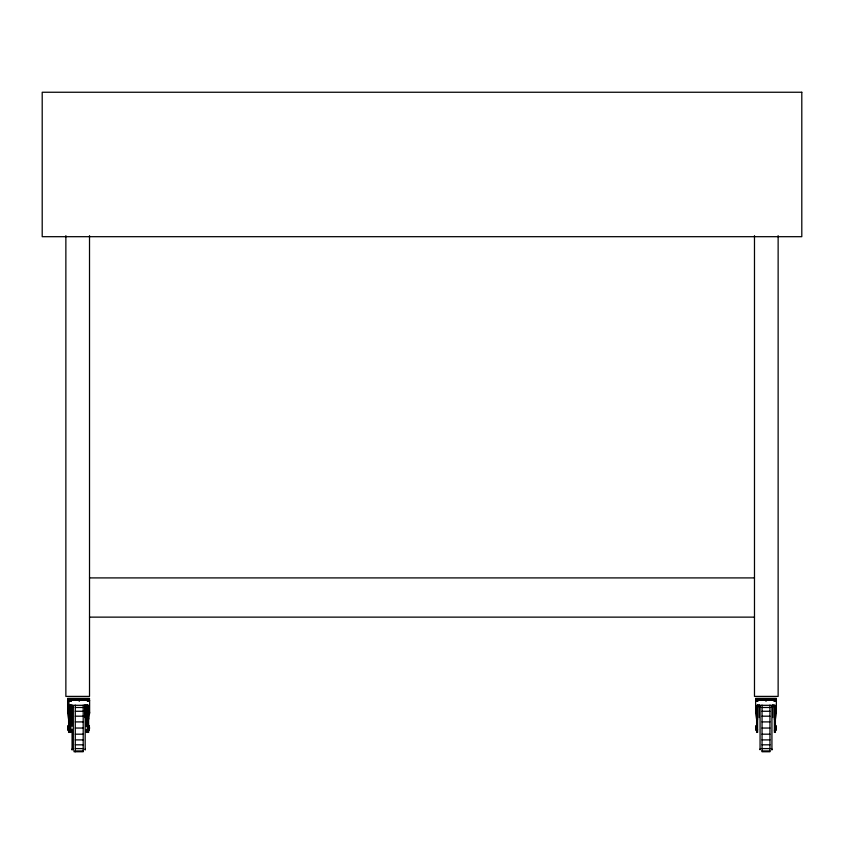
<?xml version="1.0" encoding="UTF-8"?>
<svg xmlns="http://www.w3.org/2000/svg" width="844" height="844" viewBox="0 0 844 844"><rect width="100%" height="100%" fill="white"/><g stroke="black" fill="none" stroke-linecap="round" stroke-linejoin="round"><path stroke-width="1.27" d="M70.843 729.744L69.43 730.355A7.585 7.1 0 0 1 69.43 725.661L69.852 725.661M70.843 701.353L70.843 700.362M72.067 749.029L72.067 749.778L72.067 729.142M72.067 707.029L72.067 706.291L72.067 726.325M73.312 749.029L73.312 749.778L73.312 706.291L73.312 707.029M85.17 749.029L85.17 749.778L85.17 706.291L85.17 707.029M757.596 729.744L756.182 730.355A7.585 7.1 0 0 1 756.182 725.661L756.614 725.661M760.075 749.029L760.064 749.778L760.064 706.291L760.064 707.029M771.933 749.778L771.933 749.029M771.933 707.029L771.933 706.291M68.607 719.352L67.625 713.011L67.974 708.971L68.986 705.31L69.873 705.31M69.852 719.352L68.86 713.011L69.219 708.971L70.221 705.31L71.118 705.31L69.862 712.368L70.843 719.352M88.209 715.026L87.396 726.621M88.62 701.353L88.62 700.362L89.622 700.362L89.622 713.011L88.631 719.352M756.614 719.352L755.623 713.011L755.971 708.971L756.984 705.31L757.87 705.31L756.614 712.368L757.596 719.352M775.383 701.353L775.383 700.362L776.374 700.362L776.374 713.011L775.393 719.352M86.404 719.352L87.386 712.368L86.13 705.31L87.016 705.31L88.209 710.986M87.649 719.352L88.62 712.368L87.365 705.31L88.261 705.31L89.622 713.011M774.402 719.352L775.383 712.368L774.127 705.31L775.014 705.31L776.374 713.011M69.567 706.449L68.617 712.368L69.598 719.352M69.683 699.381L70.548 699.381M70.928 699.381L74.937 699.381M87.565 699.381L81.467 699.381M67.625 713.011L67.625 700.362L68.607 700.362L68.617 701.353M70.928 700.362L71.782 700.372M88.303 701.353L88.303 700.362L86.7 700.372M89.622 700.362L83.545 700.372M774.317 699.381L770.308 699.381M755.623 713.011L755.623 700.362L756.614 700.362L756.614 701.353M776.374 700.362L772.091 700.372M773.463 700.372L774.613 700.362L774.402 701.353M88.23 705.31L84.632 705.31M774.982 705.31L772.629 705.31M89.517 577.908L754.483 577.908M89.517 617.133L754.483 617.133M67.625 698.378L89.622 698.378M755.623 698.378L776.374 698.378M763.767 699.381L757.384 699.381M67.625 699.37L89.622 699.37M755.623 699.37L776.374 699.37M758.661 700.372L761.689 700.372M76.561 700.372L84.432 700.372M760.813 700.372L768.684 700.372M71.909 700.372L77.015 700.372M768.23 700.372L773.336 700.372M86.584 705.31L70.664 705.31M758.661 705.31L773.336 705.31M775.393 706.196L774.402 706.206L774.402 732.476M75.285 707.494L83.197 707.494M762.048 707.494L769.95 707.494M75.285 711.27L83.197 711.27M762.048 711.27L769.95 711.27M75.285 716.187L83.197 716.187M762.048 716.187L769.95 716.187M75.285 721.905L83.197 721.905M762.048 721.905L769.95 721.905M68.607 725.661L68.185 725.661A7.585 7.1 0 0 0 68.185 730.355L69.598 730.26M88.631 725.661L89.063 725.661A7.585 7.1 0 0 1 89.063 730.355L87.649 730.26M775.393 725.661L775.815 725.661A7.585 7.1 0 0 1 775.815 730.355L774.402 730.26M756.614 727.138L756.182 727.138A7.701 2.659 0 0 0 756.182 728.878L756.614 728.878M75.285 728.045L83.197 728.045M762.048 728.045L769.95 728.045M68.607 728.878L68.185 728.878A7.701 2.659 0 0 1 67.953 727.423M69.852 728.878L69.43 728.878A7.701 2.659 0 0 1 69.43 727.138M88.631 728.878L89.063 728.878A7.701 2.659 0 0 0 89.063 727.138M775.393 728.878L775.815 728.878A7.701 2.659 0 0 0 776.058 727.423M86.404 730.26L87.396 730.26L87.396 732.476M75.285 734.185L83.197 734.185M762.048 734.185L769.95 734.185M75.285 739.903L83.197 739.903M762.048 739.903L769.95 739.903M75.285 744.819L83.197 744.819M762.048 744.819L769.95 744.819M75.285 748.586L83.197 748.586M762.048 748.586L769.95 748.586M75.285 750.949L83.197 750.949M762.048 750.949L769.95 750.949M758.545 700.372L757.384 700.362M759.906 700.372L755.623 700.362M67.625 700.362L73.154 700.372M70.548 700.372L68.86 700.362L69.852 700.362L69.873 701.353M756.984 705.31L759.368 705.31M70.252 705.31L72.605 705.31M88.377 700.362L87.396 700.362L87.365 701.353M778.136 235.645L778.136 696.395L754.483 696.395L754.483 235.645M775.815 725.513L775.815 730.503M775.393 715.512L775.393 732.476M775.056 700.362L775.066 701.353M774.127 700.372L774.127 701.353M772.914 704.93L772.914 717.59M771.933 706.291L771.933 749.778M769.95 705.12L769.95 751.751L762.048 751.751L762.048 705.12M766.004 700.372L766.004 701.364M759.094 704.93L759.094 717.59M757.87 700.372L757.87 701.353M757.596 705.173L757.596 732.476M756.941 700.362L756.941 701.353M756.614 713.961L756.614 732.476M756.182 725.513L756.182 730.503M89.517 235.645L89.517 696.395L65.864 696.395L65.864 235.645M89.063 725.513L89.063 730.503M88.631 718.033L88.631 732.476M87.649 700.362L87.649 701.353M87.649 705.173L87.649 732.476M86.404 706.206L86.404 726.874M86.404 729.184L86.404 732.476M84.906 704.93L84.906 717.59M83.197 705.12L83.197 751.751L74.05 751.751L74.05 750.949M79.241 700.372L79.241 701.364M75.285 705.12L75.285 751.751M71.118 700.372L71.118 701.353M71.096 705.858L71.096 717.59M70.843 705.173L70.843 732.476M70.179 700.362L70.179 701.353M69.852 718.033L69.852 732.476M69.598 717.833L69.598 732.476M69.43 725.513L69.43 730.503M68.944 700.362L68.86 713.011M68.607 716.545L68.607 732.476M68.185 725.513L68.185 730.503M69.598 700.362L69.598 701.353L69.683 700.372M801.8 92.249L42.2 92.249L42.2 236.689L801.8 236.689L801.8 92.249"/></g></svg>
